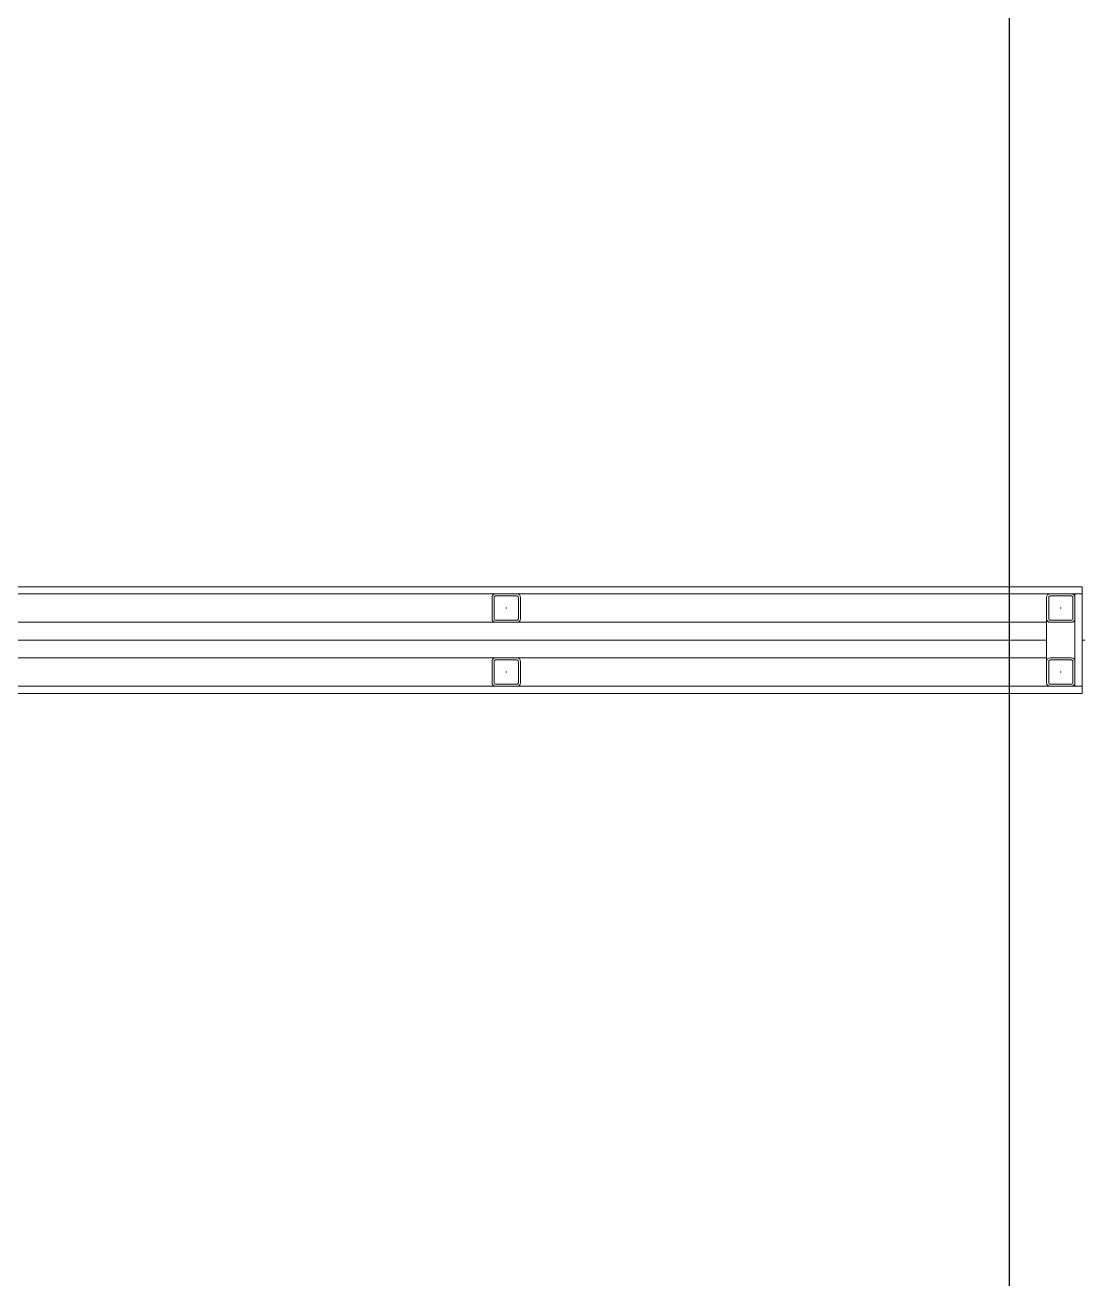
# Model space of a CAD drawing. Extents: x -3709 to 34962, y 0 to 8245.
# Drawn here: x 17304.1 to 17453.2, y 3030.1 to 3206.5 of the extents above; entities that cross this region are included whole.
import ezdxf

# ---------------------------------------------------------------- set-up
doc = ezdxf.new("R2010")
doc.units = 0
doc.layers.get('0').update_dxf_attribs({"color": 9, "lineweight": 9})
for name, color, linetype, lineweight in [('06D', 9, 'Continuous', 9), ('10', 9, 'Continuous', 9), ('11', 9, 'Continuous', 9), ('33', 9, 'BATTING', 9), ('E-MODÜL HATTI', 6, 'Continuous', 30)]:
    doc.layers.add(name, color=color, linetype=linetype, lineweight=lineweight)
doc.linetypes.add('BATTING', pattern='A,0.0001,-0.1,[134,ltypeshp.shx,S=0.1,R=0,X=-0.1,Y=0],-0.2,[134,ltypeshp.shx,S=0.1,R=180,X=0.1,Y=0],-0.1', length=0.4001)

# ---------------------------------------------------------------- blocks, each defined once
blk = doc.blocks.new('Prf-40x40')
for points in [[(1.5, -2), (-1.5, -2, -0.414214), (-2, -1.5), (-2, 1.5, -0.414214), (-1.5, 2), (1.5, 2, -0.414214), (2, 1.5), (2, -1.5, -0.414214)], [(1.5, -1.7), (-1.5, -1.7, -0.414214), (-1.7, -1.5), (-1.7, 1.5, -0.414214), (-1.5, 1.7), (1.5, 1.7, -0.414214), (1.7, 1.5), (1.7, -1.5, -0.414214)]]:
    blk.add_lwpolyline(points, format="xyb", close=True)
blk.add_point((0, 0))

msp = doc.modelspace()

# ---------------------------------------------------------------- linework, layer by layer
at = {"layer": '06D'}
for points in [[(17215.84, 3122.5), (17447.84, 3122.5)], [(17447.84, 3123), (17447.84, 3117)], [(17451.84, 3123), (17451.84, 3117)], [(17215.84, 3117.5), (17447.84, 3117.5)]]:
    msp.add_lwpolyline(points, dxfattribs=at)
at = {"layer": '11'}
for points in [[(17215.84, 3127.5), (17452.84, 3127.5), (17452.84, 3126.5), (17215.84, 3126.5), (17215.84, 3127.5)], [(17215.84, 3113.5), (17452.84, 3113.5), (17452.84, 3112.5), (17215.84, 3112.5), (17215.84, 3113.5)]]:
    msp.add_lwpolyline(points, dxfattribs=at)
msp.add_lwpolyline([(17452.84, 3113.5), (17451.84, 3113.5), (17451.84, 3126.5), (17452.84, 3126.5)], close=True, dxfattribs=at)
at = {"layer": '33', "ltscale": 0.3}
for points in [[(17215.84, 3120), (17447.84, 3120)], [(17452.84, 3120), (17453.24, 3120)]]:
    msp.add_lwpolyline(points, dxfattribs=at)
at = {"layer": 'E-MODÜL HATTI', "ltscale": 50}
msp.add_line((17442.64, 702.37), (17442.64, 3217.89), dxfattribs=at)

# ---------------------------------------------------------------- block references
at = {"layer": '10', "xscale": -1}
for p in [(17371.84, 3124.5), (17449.84, 3124.5), (17371.84, 3115.5), (17449.84, 3115.5)]:
    msp.add_blockref('Prf-40x40', p, dxfattribs=at)

doc.saveas('drawing.dxf')
